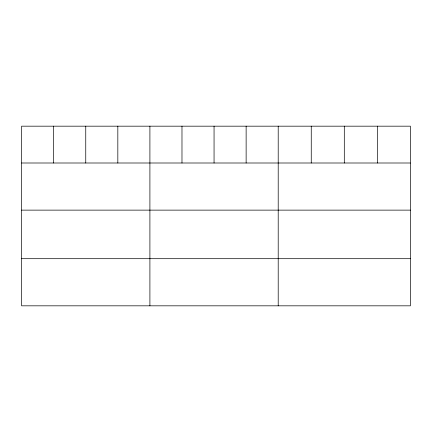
<?xml version="1.0" encoding="UTF-8"?>
<svg xmlns="http://www.w3.org/2000/svg" width="432" height="432" viewBox="0 0 432 432"><rect width="100%" height="100%" fill="white"/><g stroke="black" fill="none" stroke-linecap="round" stroke-linejoin="round"><path stroke-width="0.65" d="M410.4 162.999L410.4 305.824L21.6 305.824L21.6 126.176L410.4 126.176L410.4 162.999L21.6 162.999M21.6 210.13L410.4 210.13M21.6 258.692L410.4 258.692M377.352 126.176L377.352 162.999M344.304 126.176L344.304 162.999M311.256 126.176L311.256 162.999M278.208 126.176L278.208 305.824M246.132 126.176L246.132 162.999M214.056 126.176L214.056 162.999M181.98 126.176L181.98 162.999M149.904 126.176L149.904 305.824M117.828 126.176L117.828 162.999M85.752 126.176L85.752 162.999M53.676 126.176L53.676 162.999"/></g></svg>
